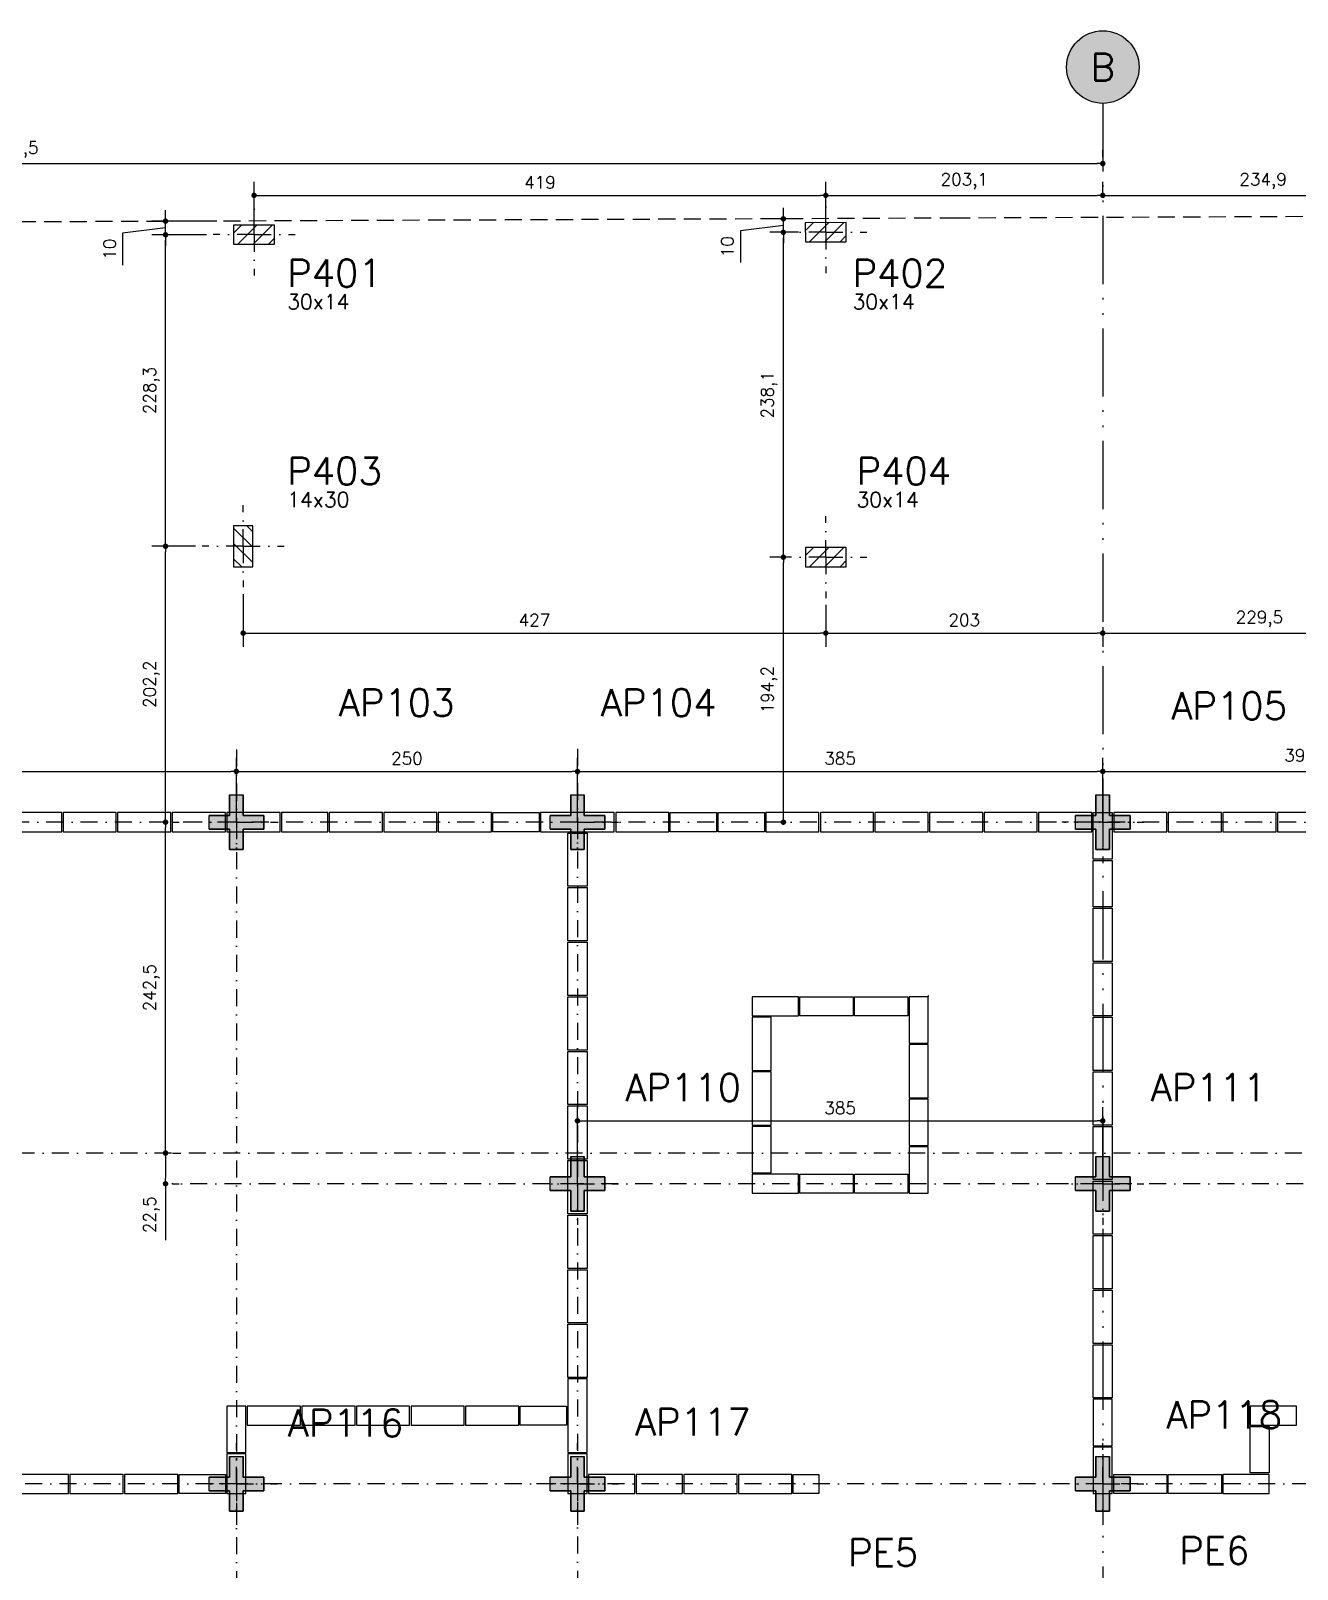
# Model space of a CAD drawing. Extents: x -17307 to 4579, y -20183 to -1225.
# Drawn here: x 1681 to 2609, y -19018 to -17891 of the extents above; entities that cross this region are included whole.
import ezdxf
from ezdxf.enums import TextEntityAlignment as Align

# ---------------------------------------------------------------- set-up
doc = ezdxf.new("R2010")
doc.units = 0
doc.header["$LTSCALE"] = 25
for name, pattern in [('DASHDOT', [1, 0.5, -0.25, 0, -0.25]), ('DASHED2', [0.375, 0.25, -0.125]), ('ESTILO_TQS_0004', [3.3, 2, -0.4, 0.05, -0.4, 0.05, -0.4])]:
    doc.linetypes.add(name, pattern=pattern)
for name, color, linetype in [('72', 7, 'Continuous'), ('ap', 2, 'Continuous'), ('COTA', 1, 'Continuous'), ('EIXO_AUXILIAR', 7, 'DASHDOT'), ('EIXOS', 1, 'ESTILO_TQS_0004'), ('H3', 253, 'Continuous'), ('H4', 254, 'Continuous'), ('IND-EIXOS', 2, 'Continuous'), ('P-D', 2, 'Continuous'), ('P-N', 5, 'Continuous'), ('PENA_6', 6, 'Continuous'), ('PIL-N', 4, 'Continuous'), ('PROJ', 252, 'Continuous'), ('TERRENO', 1, 'DASHED2'), ('TEXT-EIXOS', 3, 'Continuous'), ('VIGA', 3, 'Continuous')]:
    doc.layers.add(name, color=color, linetype=linetype)
doc.styles.add('COTA', font='romans.shx')
doc.styles.get("Standard").update_dxf_attribs({"font": 'romans.shx'})
doc.dimstyles.new('forma', dxfattribs={"dimscale": 5, "dimtxt": 1.8, "dimasz": 0.8, "dimexe": 2, "dimexo": 1, "dimgap": 1, "dimtad": 1, "dimdec": 1, "dimzin": 9, "dimtxsty": 'COTA', "dimblk1": 'DOT', "dimblk2": 'DOT', "dimsah": 1, "dimcen": 0, "dimdle": 1, "dimclrd": 256, "dimclre": 256, "dimclrt": 2, "dimadec": 0, "dimazin": 0, "dimtfac": 1, "dimtdec": 0, "dimtmove": 0, "dimatfit": 3, "dimfxl": 1, "dimtolj": 1, "dimtzin": 0, "dimarcsym": 0})

# ---------------------------------------------------------------- blocks, each defined once
blk = doc.blocks.new('A$C0e0013c1')
at = {"layer": 'H3'}
blk.add_hatch(color=256, dxfattribs=at).paths.add_polyline_path([(0.2, 0.8), (-0.2, 0.8), (-0.2, 0.2), (-0.8, 0.2), (-0.8, -0.2), (-0.2, -0.2), (-0.2, -0.8), (0.2, -0.8), (0.2, -0.2), (0.8, -0.2), (0.8, 0.2), (0.2, 0.2)])
blk.add_point((0, 0))
at = {"layer": 'ap'}
for p, q in [((-0.2, 0.8), (-0.2, 0.2)), ((-0.2, 0.2), (-0.2, 0.8)), ((-0.2, 0.8), (0.2, 0.8)), ((0.2, 0.2), (0.2, 0.8)), ((0.2, 0.8), (0.2, 0.2)), ((-0.2, 0.2), (-0.8, 0.2)), ((-0.8, 0.2), (-0.2, 0.2)), ((-0.8, -0.2), (-0.8, 0.2)), ((0.8, 0.2), (0.2, 0.2)), ((0.2, 0.2), (0.8, 0.2)), ((0.8, -0.2), (0.8, 0.2)), ((0.8, 0.2), (0.8, -0.2)), ((-0.8, -0.2), (-0.2, -0.2)), ((-0.2, -0.2), (-0.8, -0.2)), ((-0.2, -0.2), (-0.2, -0.8)), ((-0.2, -0.8), (-0.2, -0.2)), ((0.2, -0.8), (0.2, -0.2)), ((0.2, -0.2), (0.8, -0.2)), ((0.8, -0.2), (0.2, -0.2)), ((0.2, -0.2), (0.2, -0.8)), ((-0.2, -0.8), (0.2, -0.8)), ((0.2, -0.8), (-0.2, -0.8))]:
    blk.add_line(p, q, dxfattribs=at)
blk = doc.blocks.new('_ANGPRI')
blk.add_blockref('A$C0e0013c1', (0, 0))
blk = doc.blocks.new('_Dot')
at = {"color": 0, "linetype": 'ByBlock', "lineweight": -2}
blk.add_line((-0.5, 0), (-1, 0), dxfattribs=at)
at = {"color": 0, "linetype": 'ByBlock', "const_width": 0.5}
blk.add_lwpolyline([(-0.25, 0, 1), (0.25, 0, 1)], format="xyb", close=True, dxfattribs=at)
blk = doc.blocks.new('*D99')
at = {"layer": 'COTA', "lineweight": -2, "transparency": 16777216}
for p, q in [((1474, -18435.8), (1474, -18423.6)), ((1831.5, -18465.8), (1831.5, -18423.6)), ((1478, -18433.6), (1827.5, -18433.6))]:
    blk.add_line(p, q, dxfattribs=at)
at = {"layer": 'Defpoints', "color": 0, "transparency": 16777216}
for p in [(1831.5, -18433.6), (1474, -18440.8), (1831.5, -18470.8)]:
    blk.add_point(p, dxfattribs=at)
at = {"layer": 'COTA', "lineweight": -2, "transparency": 16777216, "xscale": 4, "yscale": 4, "zscale": 4, "rotation": 180}
blk.add_blockref('_Dot', (1474, -18433.6), dxfattribs=at)
at = {"layer": 'COTA', "lineweight": -2, "transparency": 16777216, "xscale": 4, "yscale": 4, "zscale": 4}
blk.add_blockref('_Dot', (1831.5, -18433.6), dxfattribs=at)
at = {"layer": 'COTA', "color": 2, "transparency": 16777216, "insert": (1652.8, -18423.2), "char_height": 9, "attachment_point": 5, "style": 'COTA'}
blk.add_mtext('\\A1;357,5 ', dxfattribs=at)
blk = doc.blocks.new('*D100')
at = {"layer": 'COTA', "lineweight": -2, "transparency": 16777216}
for p, q in [((1831.5, -18465.8), (1831.5, -18423.6)), ((2081.5, -18465.8), (2081.5, -18423.6)), ((1835.5, -18433.6), (2077.5, -18433.6))]:
    blk.add_line(p, q, dxfattribs=at)
at = {"layer": 'Defpoints', "color": 0, "transparency": 16777216}
for p in [(2081.5, -18433.6), (1831.5, -18470.8), (2081.5, -18470.8)]:
    blk.add_point(p, dxfattribs=at)
at = {"layer": 'COTA', "lineweight": -2, "transparency": 16777216, "xscale": 4, "yscale": 4, "zscale": 4, "rotation": 180}
blk.add_blockref('_Dot', (1831.5, -18433.6), dxfattribs=at)
at = {"layer": 'COTA', "lineweight": -2, "transparency": 16777216, "xscale": 4, "yscale": 4, "zscale": 4}
blk.add_blockref('_Dot', (2081.5, -18433.6), dxfattribs=at)
at = {"layer": 'COTA', "color": 2, "transparency": 16777216, "insert": (1956.5, -18424.1), "char_height": 9, "attachment_point": 5, "style": 'COTA'}
blk.add_mtext('\\A1;250 ', dxfattribs=at)
blk = doc.blocks.new('*D9')
at = {"layer": 'COTA', "lineweight": -2, "transparency": 16777216}
for p, q in [((2081.5, -18465.8), (2081.5, -18423.6)), ((2466.5, -18465.8), (2466.5, -18423.6)), ((2085.5, -18433.6), (2462.5, -18433.6))]:
    blk.add_line(p, q, dxfattribs=at)
at = {"layer": 'Defpoints', "color": 0, "transparency": 16777216}
for p in [(2466.5, -18433.6), (2081.5, -18470.8), (2466.5, -18470.8)]:
    blk.add_point(p, dxfattribs=at)
at = {"layer": 'COTA', "lineweight": -2, "transparency": 16777216, "xscale": 4, "yscale": 4, "zscale": 4, "rotation": 180}
blk.add_blockref('_Dot', (2081.5, -18433.6), dxfattribs=at)
at = {"layer": 'COTA', "lineweight": -2, "transparency": 16777216, "xscale": 4, "yscale": 4, "zscale": 4}
blk.add_blockref('_Dot', (2466.5, -18433.6), dxfattribs=at)
at = {"layer": 'COTA', "color": 2, "transparency": 16777216, "insert": (2274, -18424.1), "char_height": 9, "attachment_point": 5, "style": 'COTA'}
blk.add_mtext('\\A1;385 ', dxfattribs=at)
blk = doc.blocks.new('*D10')
at = {"layer": 'COTA', "lineweight": -2, "transparency": 16777216}
for p, q in [((2466.5, -18465.8), (2466.5, -18423.6)), ((2864, -18465.8), (2864, -18423.6)), ((2470.5, -18433.6), (2860, -18433.6))]:
    blk.add_line(p, q, dxfattribs=at)
at = {"layer": 'Defpoints', "color": 0, "transparency": 16777216}
for p in [(2864, -18433.6), (2466.5, -18470.8), (2864, -18470.8)]:
    blk.add_point(p, dxfattribs=at)
at = {"layer": 'COTA', "lineweight": -2, "transparency": 16777216, "xscale": 4, "yscale": 4, "zscale": 4, "rotation": 180}
blk.add_blockref('_Dot', (2466.5, -18433.6), dxfattribs=at)
at = {"layer": 'COTA', "lineweight": -2, "transparency": 16777216, "xscale": 4, "yscale": 4, "zscale": 4}
blk.add_blockref('_Dot', (2864, -18433.6), dxfattribs=at)
at = {"layer": 'COTA', "color": 2, "transparency": 16777216, "insert": (2616.9, -18423.2), "char_height": 9, "attachment_point": 5, "style": 'COTA'}
blk.add_mtext('\\A1;397,5 ', dxfattribs=at)
blk = doc.blocks.new('*D55')
at = {"layer": 'COTA', "lineweight": -2, "transparency": 16777216}
for p, q in [((1779.6, -18717.3), (1779.6, -18731.8)), ((1784.6, -18713.3), (1789.6, -18713.3)), ((1779.6, -18735.8), (1779.6, -18777.2)), ((1784.6, -18735.8), (1789.6, -18735.8))]:
    blk.add_line(p, q, dxfattribs=at)
at = {"layer": 'Defpoints', "color": 0, "transparency": 16777216}
for p in [(1779.6, -18713.3), (1779.6, -18735.8), (1779.6, -18735.8)]:
    blk.add_point(p, dxfattribs=at)
at = {"layer": 'COTA', "lineweight": -2, "transparency": 16777216, "xscale": 4, "yscale": 4, "zscale": 4}
for p, rotation in [((1779.6, -18713.3), 90), ((1779.6, -18735.8), 270)]:
    blk.add_blockref('_Dot', p, dxfattribs=dict(at, rotation=rotation))
at = {"layer": 'COTA', "color": 2, "transparency": 16777216, "insert": (1769.3, -18758.5), "char_height": 9, "attachment_point": 5, "rotation": 90, "style": 'COTA'}
blk.add_mtext('\\A1;22,5 ', dxfattribs=at)
blk = doc.blocks.new('*D56')
at = {"layer": 'COTA', "lineweight": -2, "transparency": 16777216}
for p, q in [((2081.5, -18730.8), (2081.5, -18679.7)), ((2466.5, -18730.8), (2466.5, -18679.7)), ((2085.5, -18689.7), (2462.5, -18689.7))]:
    blk.add_line(p, q, dxfattribs=at)
at = {"layer": 'Defpoints', "color": 0, "transparency": 16777216}
for p in [(2466.5, -18689.7), (2081.5, -18735.8), (2466.5, -18735.8)]:
    blk.add_point(p, dxfattribs=at)
at = {"layer": 'COTA', "lineweight": -2, "transparency": 16777216, "xscale": 4, "yscale": 4, "zscale": 4, "rotation": 180}
blk.add_blockref('_Dot', (2081.5, -18689.7), dxfattribs=at)
at = {"layer": 'COTA', "lineweight": -2, "transparency": 16777216, "xscale": 4, "yscale": 4, "zscale": 4}
blk.add_blockref('_Dot', (2466.5, -18689.7), dxfattribs=at)
at = {"layer": 'COTA', "color": 2, "transparency": 16777216, "insert": (2274, -18680.2), "char_height": 9, "attachment_point": 5, "style": 'COTA'}
blk.add_mtext('\\A1;385 ', dxfattribs=at)
blk = doc.blocks.new('*D77')
at = {"layer": 'COTA', "lineweight": -2, "transparency": 16777216}
for p, q in [((1779.6, -18709.3), (1779.6, -18474.8)), ((1784.6, -18470.8), (1789.6, -18470.8)), ((1784.6, -18713.3), (1789.6, -18713.3))]:
    blk.add_line(p, q, dxfattribs=at)
at = {"layer": 'Defpoints', "color": 0, "transparency": 16777216}
for p in [(1779.6, -18470.8), (1779.6, -18470.8), (1779.6, -18713.3)]:
    blk.add_point(p, dxfattribs=at)
at = {"layer": 'COTA', "lineweight": -2, "transparency": 16777216, "xscale": 4, "yscale": 4, "zscale": 4}
for p, rotation in [((1779.6, -18470.8), 90), ((1779.6, -18713.3), 270)]:
    blk.add_blockref('_Dot', p, dxfattribs=dict(at, rotation=rotation))
at = {"layer": 'COTA', "color": 2, "transparency": 16777216, "insert": (1769.3, -18592.1), "char_height": 9, "attachment_point": 5, "rotation": 90, "style": 'COTA'}
blk.add_mtext('\\A1;242,5 ', dxfattribs=at)
blk = doc.blocks.new('A$C8190ba7d')
at = {"layer": 'PROJ'}
blk.add_line((2331.1, -818.4), (2331.1, -819.4), dxfattribs=at)
for points in [[(1657.1, -698.4), (1696.1, -698.4), (1696.1, -684.4), (1657.1, -684.4), (1657.1, -698.4)], [(1697.1, -698.4), (1736.1, -698.4), (1736.1, -684.4), (1697.1, -684.4), (1697.1, -698.4)], [(1737.1, -698.4), (1776.1, -698.4), (1776.1, -684.4), (1737.1, -684.4), (1737.1, -698.4)], [(1777.1, -698.4), (1816.1, -698.4), (1816.1, -684.4), (1777.1, -684.4), (1777.1, -698.4)], [(1817.1, -698.4), (1856.1, -698.4), (1856.1, -684.4), (1817.1, -684.4), (1817.1, -698.4)], [(1857.1, -698.4), (1891.1, -698.4), (1891.1, -684.4), (1857.1, -684.4), (1857.1, -698.4)], [(1892.1, -698.4), (1931.1, -698.4), (1931.1, -684.4), (1892.1, -684.4), (1892.1, -698.4)], [(1932.1, -698.4), (1971.1, -698.4), (1971.1, -684.4), (1932.1, -684.4), (1932.1, -698.4)], [(1972.1, -698.4), (2011.1, -698.4), (2011.1, -684.4), (1972.1, -684.4), (1972.1, -698.4)], [(2046.1, -698.4), (2012.1, -698.4), (2012.1, -684.4), (2046.1, -684.4), (2046.1, -698.4)], [(2101.1, -684.4), (2047.1, -684.4), (2047.1, -698.4), (2101.1, -698.4), (2101.1, -684.4)], [(2102.1, -698.4), (2141.1, -698.4), (2141.1, -684.4), (2102.1, -684.4), (2102.1, -698.4)], [(2176.1, -698.4), (2142.1, -698.4), (2142.1, -684.4), (2176.1, -684.4), (2176.1, -698.4)], [(2211.1, -698.4), (2177.1, -698.4), (2177.1, -684.4), (2211.1, -684.4), (2211.1, -698.4)], [(2212.1, -698.4), (2251.1, -698.4), (2251.1, -684.4), (2212.1, -684.4), (2212.1, -698.4)], [(2252.1, -698.4), (2291.1, -698.4), (2291.1, -684.4), (2252.1, -684.4), (2252.1, -698.4)], [(2292.1, -698.4), (2331.1, -698.4), (2331.1, -684.4), (2292.1, -684.4), (2292.1, -698.4)], [(2332.1, -698.4), (2371.1, -698.4), (2371.1, -684.4), (2332.1, -684.4), (2332.1, -698.4)], [(2372.1, -698.4), (2411.1, -698.4), (2411.1, -684.4), (2372.1, -684.4), (2372.1, -698.4)], [(2412.1, -698.4), (2451.1, -698.4), (2451.1, -684.4), (2412.1, -684.4), (2412.1, -698.4)], [(2466.1, -684.4), (2466.1, -718.4), (2452.1, -718.4), (2452.1, -684.4), (2466.1, -684.4)], [(2467.1, -698.4), (2506.1, -698.4), (2506.1, -684.4), (2467.1, -684.4), (2467.1, -698.4)], [(2507.1, -698.4), (2546.1, -698.4), (2546.1, -684.4), (2507.1, -684.4), (2507.1, -698.4)], [(2547.1, -698.4), (2586.1, -698.4), (2586.1, -684.4), (2547.1, -684.4), (2547.1, -698.4)], [(2587.1, -698.4), (2626.1, -698.4), (2626.1, -684.4), (2587.1, -684.4), (2587.1, -698.4)], [(2067.1, -738.4), (2067.1, -699.4), (2081.1, -699.4), (2081.1, -738.4), (2067.1, -738.4)], [(2466.1, -719.4), (2466.1, -753.4), (2452.1, -753.4), (2452.1, -719.4), (2466.1, -719.4)], [(2067.1, -778.4), (2067.1, -739.4), (2081.1, -739.4), (2081.1, -778.4), (2067.1, -778.4)], [(2452.1, -793.4), (2452.1, -754.4), (2466.1, -754.4), (2466.1, -793.4), (2452.1, -793.4)], [(2067.1, -818.4), (2067.1, -779.4), (2081.1, -779.4), (2081.1, -818.4), (2067.1, -818.4)], [(2452.1, -833.4), (2452.1, -794.4), (2466.1, -794.4), (2466.1, -833.4), (2452.1, -833.4)], [(2067.1, -858.4), (2067.1, -819.4), (2081.1, -819.4), (2081.1, -858.4), (2067.1, -858.4)], [(2202.1, -833.4), (2236.1, -833.4), (2236.1, -819.4), (2202.1, -819.4), (2202.1, -833.4)], [(2237.1, -819.4), (2276.1, -819.4), (2276.1, -833.4), (2237.1, -833.4), (2237.1, -819.4)], [(2277.1, -819.4), (2316.1, -819.4), (2316.1, -833.4), (2277.1, -833.4), (2277.1, -819.4)], [(2317.1, -819.4), (2317.1, -853.4), (2331.1, -853.4), (2331.1, -819.4), (2317.1, -819.4)], [(2216.1, -873.4), (2216.1, -834.4), (2202.1, -834.4), (2202.1, -873.4), (2216.1, -873.4)], [(2452.1, -873.4), (2452.1, -834.4), (2466.1, -834.4), (2466.1, -873.4), (2452.1, -873.4)], [(2331.1, -893.4), (2331.1, -854.4), (2317.1, -854.4), (2317.1, -893.4), (2331.1, -893.4)], [(2067.1, -898.4), (2067.1, -859.4), (2081.1, -859.4), (2081.1, -898.4), (2067.1, -898.4)], [(2216.1, -913.4), (2216.1, -874.4), (2202.1, -874.4), (2202.1, -913.4), (2216.1, -913.4)], [(2452.1, -913.4), (2452.1, -874.4), (2466.1, -874.4), (2466.1, -913.4), (2452.1, -913.4)], [(2067.1, -938.4), (2067.1, -899.4), (2081.1, -899.4), (2081.1, -938.4), (2067.1, -938.4)], [(2331.1, -928.4), (2331.1, -894.4), (2317.1, -894.4), (2317.1, -928.4), (2331.1, -928.4)], [(2202.1, -914.4), (2202.1, -948.4), (2216.1, -948.4), (2216.1, -914.4), (2202.1, -914.4)], [(2452.1, -953.4), (2452.1, -914.4), (2466.1, -914.4), (2466.1, -953.4), (2452.1, -953.4)], [(2331.1, -963.4), (2331.1, -929.4), (2317.1, -929.4), (2317.1, -963.4), (2331.1, -963.4)], [(2067.1, -978.4), (2067.1, -939.4), (2081.1, -939.4), (2081.1, -978.4), (2067.1, -978.4)], [(2202.1, -963.4), (2236.1, -963.4), (2236.1, -949.4), (2202.1, -949.4), (2202.1, -963.4)], [(2237.1, -949.4), (2276.1, -949.4), (2276.1, -963.4), (2237.1, -963.4), (2237.1, -949.4)], [(2277.1, -949.4), (2316.1, -949.4), (2316.1, -963.4), (2277.1, -963.4), (2277.1, -949.4)], [(2452.1, -993.4), (2452.1, -954.4), (2466.1, -954.4), (2466.1, -993.4), (2452.1, -993.4)], [(2067.1, -1018.4), (2067.1, -979.4), (2081.1, -979.4), (2081.1, -1018.4), (2067.1, -1018.4)], [(2452.1, -1033.4), (2452.1, -994.4), (2466.1, -994.4), (2466.1, -1033.4), (2452.1, -1033.4)], [(2067.1, -1058.4), (2067.1, -1019.4), (2081.1, -1019.4), (2081.1, -1058.4), (2067.1, -1058.4)], [(2452.1, -1073.4), (2452.1, -1034.4), (2466.1, -1034.4), (2466.1, -1073.4), (2452.1, -1073.4)], [(2067.1, -1098.4), (2067.1, -1059.4), (2081.1, -1059.4), (2081.1, -1098.4), (2067.1, -1098.4)], [(2452.1, -1113.4), (2452.1, -1074.4), (2466.1, -1074.4), (2466.1, -1113.4), (2452.1, -1113.4)], [(2067.1, -1099.4), (2067.1, -1153.4), (2081.1, -1153.4), (2081.1, -1099.4), (2067.1, -1099.4)], [(2466.1, -1148.4), (2466.1, -1114.4), (2452.1, -1114.4), (2452.1, -1148.4), (2466.1, -1148.4)], [(1817.1, -1119.4), (1817.1, -1153.4), (1831.1, -1153.4), (1831.1, -1119.4), (1817.1, -1119.4)], [(1871.1, -1119.4), (1832.1, -1119.4), (1832.1, -1133.4), (1871.1, -1133.4), (1871.1, -1119.4)], [(1911.1, -1119.4), (1872.1, -1119.4), (1872.1, -1133.4), (1911.1, -1133.4), (1911.1, -1119.4)], [(1951.1, -1119.4), (1912.1, -1119.4), (1912.1, -1133.4), (1951.1, -1133.4), (1951.1, -1119.4)], [(1991.1, -1119.4), (1952.1, -1119.4), (1952.1, -1133.4), (1991.1, -1133.4), (1991.1, -1119.4)], [(2031.1, -1119.4), (1992.1, -1119.4), (1992.1, -1133.4), (2031.1, -1133.4), (2031.1, -1119.4)], [(2032.1, -1119.4), (2066.1, -1119.4), (2066.1, -1133.4), (2032.1, -1133.4), (2032.1, -1119.4)], [(2567.1, -1133.4), (2601.1, -1133.4), (2601.1, -1119.4), (2567.1, -1119.4), (2567.1, -1133.4)], [(2567.1, -1168.4), (2567.1, -1134.4), (2581.1, -1134.4), (2581.1, -1168.4), (2567.1, -1168.4)], [(2466.1, -1183.4), (2466.1, -1149.4), (2452.1, -1149.4), (2452.1, -1183.4), (2466.1, -1183.4)], [(1817.1, -1154.4), (1817.1, -1183.4), (1831.1, -1183.4), (1831.1, -1154.4), (1817.1, -1154.4)], [(2067.1, -1154.4), (2067.1, -1183.4), (2081.1, -1183.4), (2081.1, -1154.4), (2067.1, -1154.4)], [(1701.1, -1169.4), (1662.1, -1169.4), (1662.1, -1183.4), (1701.1, -1183.4), (1701.1, -1169.4)], [(1741.1, -1169.4), (1702.1, -1169.4), (1702.1, -1183.4), (1741.1, -1183.4), (1741.1, -1169.4)], [(1781.1, -1169.4), (1742.1, -1169.4), (1742.1, -1183.4), (1781.1, -1183.4), (1781.1, -1169.4)], [(1782.1, -1169.4), (1816.1, -1169.4), (1816.1, -1183.4), (1782.1, -1183.4), (1782.1, -1169.4)], [(2116.1, -1169.4), (2082.1, -1169.4), (2082.1, -1183.4), (2116.1, -1183.4), (2116.1, -1169.4)], [(2151.1, -1169.4), (2117.1, -1169.4), (2117.1, -1183.4), (2151.1, -1183.4), (2151.1, -1169.4)], [(2191.1, -1169.4), (2152.1, -1169.4), (2152.1, -1183.4), (2191.1, -1183.4), (2191.1, -1169.4)], [(2231.1, -1169.4), (2192.1, -1169.4), (2192.1, -1183.4), (2231.1, -1183.4), (2231.1, -1169.4)], [(2232.1, -1169.4), (2251.1, -1169.4), (2251.1, -1183.4), (2232.1, -1183.4), (2232.1, -1169.4)], [(2467.1, -1169.4), (2506.1, -1169.4), (2506.1, -1183.4), (2467.1, -1183.4), (2467.1, -1169.4)], [(2507.1, -1169.4), (2546.1, -1169.4), (2546.1, -1183.4), (2507.1, -1183.4), (2507.1, -1169.4)], [(2581.1, -1169.4), (2547.1, -1169.4), (2547.1, -1183.4), (2581.1, -1183.4), (2581.1, -1169.4)]]:
    blk.add_lwpolyline(points, dxfattribs=at)
blk = doc.blocks.new('*D105')
at = {"layer": 'COTA', "lineweight": -2, "transparency": 16777216}
for p, q in [((864, -18015.3), (864, -17978.1)), ((2466.5, -17983.1), (2466.5, -17978.1)), ((868, -17988.1), (2462.5, -17988.1))]:
    blk.add_line(p, q, dxfattribs=at)
at = {"layer": 'Defpoints', "color": 0, "transparency": 16777216}
for p in [(2466.5, -17988.1), (2466.5, -17988.1), (864, -18020.3)]:
    blk.add_point(p, dxfattribs=at)
at = {"layer": 'COTA', "lineweight": -2, "transparency": 16777216, "xscale": 4, "yscale": 4, "zscale": 4, "rotation": 180}
blk.add_blockref('_Dot', (864, -17988.1), dxfattribs=at)
at = {"layer": 'COTA', "lineweight": -2, "transparency": 16777216, "xscale": 4, "yscale": 4, "zscale": 4}
blk.add_blockref('_Dot', (2466.5, -17988.1), dxfattribs=at)
at = {"layer": 'COTA', "color": 2, "transparency": 16777216, "insert": (1665.3, -17977.8), "char_height": 9, "attachment_point": 5, "style": 'COTA'}
blk.add_mtext('\\A1;1602,5 ', dxfattribs=at)
blk = doc.blocks.new('*D110')
at = {"layer": 'COTA', "lineweight": -2, "transparency": 16777216}
for p, q in [((1801.5, -18268.6), (1769.6, -18268.6)), ((1779.6, -18466.8), (1779.6, -18272.6)), ((1784.6, -18470.8), (1789.6, -18470.8))]:
    blk.add_line(p, q, dxfattribs=at)
at = {"layer": 'Defpoints', "color": 0, "transparency": 16777216}
for p in [(1779.6, -18268.6), (1806.5, -18268.6), (1779.6, -18470.8)]:
    blk.add_point(p, dxfattribs=at)
at = {"layer": 'COTA', "lineweight": -2, "transparency": 16777216, "xscale": 4, "yscale": 4, "zscale": 4}
for p, rotation in [((1779.6, -18268.6), 90), ((1779.6, -18470.8), 270)]:
    blk.add_blockref('_Dot', p, dxfattribs=dict(at, rotation=rotation))
at = {"layer": 'COTA', "color": 2, "transparency": 16777216, "insert": (1769.3, -18369.7), "char_height": 9, "attachment_point": 5, "rotation": 90, "style": 'COTA'}
blk.add_mtext('\\A1;202,2 ', dxfattribs=at)
blk = doc.blocks.new('*D111')
at = {"layer": 'COTA', "lineweight": -2, "transparency": 16777216}
for p, q in [((1809.7, -18040.3), (1769.6, -18040.3)), ((1779.6, -18264.6), (1779.6, -18044.3)), ((1801.5, -18268.6), (1769.6, -18268.6))]:
    blk.add_line(p, q, dxfattribs=at)
at = {"layer": 'Defpoints', "color": 0, "transparency": 16777216}
for p in [(1779.6, -18040.3), (1814.7, -18040.3), (1806.5, -18268.6)]:
    blk.add_point(p, dxfattribs=at)
at = {"layer": 'COTA', "lineweight": -2, "transparency": 16777216, "xscale": 4, "yscale": 4, "zscale": 4}
for p, rotation in [((1779.6, -18040.3), 90), ((1779.6, -18268.6), 270)]:
    blk.add_blockref('_Dot', p, dxfattribs=dict(at, rotation=rotation))
at = {"layer": 'COTA', "color": 2, "transparency": 16777216, "insert": (1769.3, -18154.4), "char_height": 9, "attachment_point": 5, "rotation": 90, "style": 'COTA'}
blk.add_mtext('\\A1;228,3 ', dxfattribs=at)
blk = doc.blocks.new('*D112')
at = {"layer": 'COTA', "lineweight": -2, "transparency": 16777216}
for p, q in [((1844.5, -18028.2), (1844.5, -18001.4)), ((2263.5, -18026.5), (2263.5, -18001.4)), ((1848.5, -18011.4), (2259.5, -18011.4))]:
    blk.add_line(p, q, dxfattribs=at)
at = {"layer": 'Defpoints', "color": 0, "transparency": 16777216}
for p in [(2263.5, -18011.4), (1844.5, -18033.2), (2263.5, -18031.5)]:
    blk.add_point(p, dxfattribs=at)
at = {"layer": 'COTA', "lineweight": -2, "transparency": 16777216, "xscale": 4, "yscale": 4, "zscale": 4, "rotation": 180}
blk.add_blockref('_Dot', (1844.5, -18011.4), dxfattribs=at)
at = {"layer": 'COTA', "lineweight": -2, "transparency": 16777216, "xscale": 4, "yscale": 4, "zscale": 4}
blk.add_blockref('_Dot', (2263.5, -18011.4), dxfattribs=at)
at = {"layer": 'COTA', "color": 2, "transparency": 16777216, "insert": (2054, -18001.9), "char_height": 9, "attachment_point": 5, "style": 'COTA'}
blk.add_mtext('\\A1;419 ', dxfattribs=at)
blk = doc.blocks.new('*D113')
at = {"layer": 'COTA', "lineweight": -2, "transparency": 16777216}
for p, q in [((2263.5, -18026.5), (2263.5, -18001.4)), ((2466.5, -18011.5), (2466.5, -18001.4)), ((2267.5, -18011.4), (2462.5, -18011.4))]:
    blk.add_line(p, q, dxfattribs=at)
at = {"layer": 'Defpoints', "color": 0, "transparency": 16777216}
for p in [(2466.5, -18011.4), (2466.5, -18016.5), (2263.5, -18031.5)]:
    blk.add_point(p, dxfattribs=at)
at = {"layer": 'COTA', "lineweight": -2, "transparency": 16777216, "xscale": 4, "yscale": 4, "zscale": 4, "rotation": 180}
blk.add_blockref('_Dot', (2263.5, -18011.4), dxfattribs=at)
at = {"layer": 'COTA', "lineweight": -2, "transparency": 16777216, "xscale": 4, "yscale": 4, "zscale": 4}
blk.add_blockref('_Dot', (2466.5, -18011.4), dxfattribs=at)
at = {"layer": 'COTA', "color": 2, "transparency": 16777216, "insert": (2365, -18001), "char_height": 9, "attachment_point": 5, "style": 'COTA'}
blk.add_mtext('\\A1;203,1 ', dxfattribs=at)
blk = doc.blocks.new('*D114')
at = {"layer": 'COTA', "lineweight": -2, "transparency": 16777216}
for p, q in [((2466.5, -18011.5), (2466.5, -18001.4)), ((2701.5, -18024.6), (2701.5, -18001.4)), ((2470.5, -18011.4), (2697.5, -18011.4))]:
    blk.add_line(p, q, dxfattribs=at)
at = {"layer": 'Defpoints', "color": 0, "transparency": 16777216}
for p in [(2466.5, -18016.5), (2701.5, -18011.4), (2701.5, -18029.6)]:
    blk.add_point(p, dxfattribs=at)
at = {"layer": 'COTA', "lineweight": -2, "transparency": 16777216, "xscale": 4, "yscale": 4, "zscale": 4, "rotation": 180}
blk.add_blockref('_Dot', (2466.5, -18011.4), dxfattribs=at)
at = {"layer": 'COTA', "lineweight": -2, "transparency": 16777216, "xscale": 4, "yscale": 4, "zscale": 4}
blk.add_blockref('_Dot', (2701.5, -18011.4), dxfattribs=at)
at = {"layer": 'COTA', "color": 2, "transparency": 16777216, "insert": (2584, -18001), "char_height": 9, "attachment_point": 5, "style": 'COTA'}
blk.add_mtext('\\A1;234,9 ', dxfattribs=at)
blk = doc.blocks.new('*D117')
at = {"layer": 'COTA', "lineweight": -2, "transparency": 16777216}
for p, q in [((2232.8, -18276.6), (2222.4, -18276.6)), ((2232.4, -18466.8), (2232.4, -18280.6)), ((2234.4, -18470.8), (2222.4, -18470.8))]:
    blk.add_line(p, q, dxfattribs=at)
at = {"layer": 'Defpoints', "color": 0, "transparency": 16777216}
for p in [(2232.4, -18276.6), (2237.8, -18276.6), (2239.4, -18470.8)]:
    blk.add_point(p, dxfattribs=at)
at = {"layer": 'COTA', "lineweight": -2, "transparency": 16777216, "xscale": 4, "yscale": 4, "zscale": 4}
for p, rotation in [((2232.4, -18276.6), 90), ((2232.4, -18470.8), 270)]:
    blk.add_blockref('_Dot', p, dxfattribs=dict(at, rotation=rotation))
at = {"layer": 'COTA', "color": 2, "transparency": 16777216, "insert": (2222.1, -18373.7), "char_height": 9, "attachment_point": 5, "rotation": 90, "style": 'COTA'}
blk.add_mtext('\\A1;194,2 ', dxfattribs=at)
blk = doc.blocks.new('*D118')
at = {"layer": 'COTA', "lineweight": -2, "transparency": 16777216}
for p, q in [((2243.5, -18038.5), (2222.4, -18038.5)), ((2232.4, -18272.6), (2232.4, -18042.5)), ((2232.8, -18276.6), (2222.4, -18276.6))]:
    blk.add_line(p, q, dxfattribs=at)
at = {"layer": 'Defpoints', "color": 0, "transparency": 16777216}
for p in [(2232.4, -18038.5), (2248.5, -18038.5), (2237.8, -18276.6)]:
    blk.add_point(p, dxfattribs=at)
at = {"layer": 'COTA', "lineweight": -2, "transparency": 16777216, "xscale": 4, "yscale": 4, "zscale": 4}
for p, rotation in [((2232.4, -18038.5), 90), ((2232.4, -18276.6), 270)]:
    blk.add_blockref('_Dot', p, dxfattribs=dict(at, rotation=rotation))
at = {"layer": 'COTA', "color": 2, "transparency": 16777216, "insert": (2222.1, -18157.6), "char_height": 9, "attachment_point": 5, "rotation": 90, "style": 'COTA'}
blk.add_mtext('\\A1;238,1 ', dxfattribs=at)
blk = doc.blocks.new('*D121')
at = {"layer": 'COTA', "lineweight": -2, "transparency": 16777216}
for p, q in [((1779.6, -18026.3), (1779.6, -18022.3)), ((1779.6, -18035.3), (1748.1, -18039.2)), ((1748.1, -18039.2), (1748.1, -18062.5)), ((1817.1, -18030.3), (1769.6, -18030.3)), ((1809.7, -18040.3), (1769.6, -18040.3)), ((1779.6, -18040.3), (1779.6, -18030.3)), ((1779.6, -18040.3), (1779.6, -18030.3)), ((1779.6, -18044.3), (1779.6, -18048.3))]:
    blk.add_line(p, q, dxfattribs=at)
at = {"layer": 'Defpoints', "color": 0, "transparency": 16777216}
for p in [(1779.6, -18030.3), (1814.7, -18040.3), (1822.1, -18030.3)]:
    blk.add_point(p, dxfattribs=at)
at = {"layer": 'COTA', "lineweight": -2, "transparency": 16777216, "xscale": 4, "yscale": 4, "zscale": 4}
for p, rotation in [((1779.6, -18030.3), 270), ((1779.6, -18040.3), 90)]:
    blk.add_blockref('_Dot', p, dxfattribs=dict(at, rotation=rotation))
at = {"layer": 'COTA', "color": 2, "transparency": 16777216, "insert": (1738.6, -18050.8), "char_height": 9, "attachment_point": 5, "rotation": 90, "style": 'COTA'}
blk.add_mtext('\\A1;10 ', dxfattribs=at)
blk = doc.blocks.new('*D122')
at = {"layer": 'COTA', "lineweight": -2, "transparency": 16777216}
for p, q in [((2236.8, -18028.6), (2222.4, -18028.6)), ((2232.4, -18024.6), (2232.4, -18020.6)), ((2232.4, -18038.5), (2232.4, -18028.6)), ((2232.4, -18038.5), (2232.4, -18028.6)), ((2232.4, -18033.5), (2200.9, -18037.4)), ((2200.9, -18037.4), (2200.9, -18060.7)), ((2243.5, -18038.5), (2222.4, -18038.5)), ((2232.4, -18042.5), (2232.4, -18046.5))]:
    blk.add_line(p, q, dxfattribs=at)
at = {"layer": 'Defpoints', "color": 0, "transparency": 16777216}
for p in [(2232.4, -18028.6), (2241.8, -18028.6), (2248.5, -18038.5)]:
    blk.add_point(p, dxfattribs=at)
at = {"layer": 'COTA', "lineweight": -2, "transparency": 16777216, "xscale": 4, "yscale": 4, "zscale": 4}
for p, rotation in [((2232.4, -18028.6), 270), ((2232.4, -18038.5), 90)]:
    blk.add_blockref('_Dot', p, dxfattribs=dict(at, rotation=rotation))
at = {"layer": 'COTA', "color": 2, "transparency": 16777216, "insert": (2191.4, -18049), "char_height": 9, "attachment_point": 5, "rotation": 90, "style": 'COTA'}
blk.add_mtext('\\A1;10 ', dxfattribs=at)
blk = doc.blocks.new('*D124')
at = {"layer": 'COTA', "lineweight": -2, "transparency": 16777216}
for p, q in [((1836.5, -18303.6), (1836.5, -18342.2)), ((2263.5, -18311.6), (2263.5, -18342.2)), ((1840.5, -18332.2), (2259.5, -18332.2))]:
    blk.add_line(p, q, dxfattribs=at)
at = {"layer": 'Defpoints', "color": 0, "transparency": 16777216}
for p in [(1836.5, -18298.6), (2263.5, -18306.6), (2263.5, -18332.2)]:
    blk.add_point(p, dxfattribs=at)
at = {"layer": 'COTA', "lineweight": -2, "transparency": 16777216, "xscale": 4, "yscale": 4, "zscale": 4, "rotation": 180}
blk.add_blockref('_Dot', (1836.5, -18332.2), dxfattribs=at)
at = {"layer": 'COTA', "lineweight": -2, "transparency": 16777216, "xscale": 4, "yscale": 4, "zscale": 4}
blk.add_blockref('_Dot', (2263.5, -18332.2), dxfattribs=at)
at = {"layer": 'COTA', "color": 2, "transparency": 16777216, "insert": (2050, -18322.7), "char_height": 9, "attachment_point": 5, "style": 'COTA'}
blk.add_mtext('\\A1;427 ', dxfattribs=at)
blk = doc.blocks.new('*D125')
at = {"layer": 'COTA', "lineweight": -2, "transparency": 16777216}
for p, q in [((2263.5, -18311.6), (2263.5, -18342.2)), ((2267.5, -18332.2), (2462.5, -18332.2)), ((2466.5, -18327.9), (2466.5, -18342.2))]:
    blk.add_line(p, q, dxfattribs=at)
at = {"layer": 'Defpoints', "color": 0, "transparency": 16777216}
for p in [(2263.5, -18306.6), (2466.5, -18322.9), (2466.5, -18332.2)]:
    blk.add_point(p, dxfattribs=at)
at = {"layer": 'COTA', "lineweight": -2, "transparency": 16777216, "xscale": 4, "yscale": 4, "zscale": 4, "rotation": 180}
blk.add_blockref('_Dot', (2263.5, -18332.2), dxfattribs=at)
at = {"layer": 'COTA', "lineweight": -2, "transparency": 16777216, "xscale": 4, "yscale": 4, "zscale": 4}
blk.add_blockref('_Dot', (2466.5, -18332.2), dxfattribs=at)
at = {"layer": 'COTA', "color": 2, "transparency": 16777216, "insert": (2365, -18322.7), "char_height": 9, "attachment_point": 5, "style": 'COTA'}
blk.add_mtext('\\A1;203 ', dxfattribs=at)
blk = doc.blocks.new('*D126')
at = {"layer": 'COTA', "lineweight": -2, "transparency": 16777216}
for p, q in [((2696, -18306), (2696, -18342.2)), ((2466.5, -18327.9), (2466.5, -18342.2)), ((2470.5, -18332.2), (2692, -18332.2))]:
    blk.add_line(p, q, dxfattribs=at)
at = {"layer": 'Defpoints', "color": 0, "transparency": 16777216}
for p in [(2696, -18301), (2466.5, -18322.9), (2696, -18332.2)]:
    blk.add_point(p, dxfattribs=at)
at = {"layer": 'COTA', "lineweight": -2, "transparency": 16777216, "xscale": 4, "yscale": 4, "zscale": 4, "rotation": 180}
blk.add_blockref('_Dot', (2466.5, -18332.2), dxfattribs=at)
at = {"layer": 'COTA', "lineweight": -2, "transparency": 16777216, "xscale": 4, "yscale": 4, "zscale": 4}
blk.add_blockref('_Dot', (2696, -18332.2), dxfattribs=at)
at = {"layer": 'COTA', "color": 2, "transparency": 16777216, "insert": (2581.3, -18321.9), "char_height": 9, "attachment_point": 5, "style": 'COTA'}
blk.add_mtext('\\A1;229,5 ', dxfattribs=at)

msp = doc.modelspace()

# ---------------------------------------------------------------- hatches: boundary and pattern name
at = {"layer": 'COTA'}
h = msp.add_hatch(dxfattribs=at)
h.set_pattern_fill('ANSI31', color=256, scale=2.5, angle=0.237169)
h.set_pattern_definition([(45.23717, (669.5945, 4034.365), (-5.635845, 5.589379), [])])
h.paths.add_polyline_path([(1829.522, -18047.262), (1859.522, -18047.138), (1859.464, -18033.138), (1829.464, -18033.262)])
h = msp.add_hatch(dxfattribs=at)
h.set_pattern_fill('ANSI31', color=256, scale=2.5, angle=0.237169)
h.set_pattern_definition([(45.23717, (1088.595, 4036.099), (-5.635845, 5.589379), [])])
h.paths.add_polyline_path([(2248.522, -18045.527), (2278.522, -18045.403), (2278.464, -18031.403), (2248.464, -18031.527)])
h = msp.add_hatch(dxfattribs=at)
h.set_pattern_fill('ANSI31', color=256, scale=2.5, angle=90)
h.set_pattern_definition([(135, (-20242.717, -19352.093), (-5.61266, -5.61266), [])])
h.paths.add_polyline_path([(1843.522, -18283.579), (1843.522, -18253.579), (1829.522, -18253.579), (1829.522, -18283.579)])
h = msp.add_hatch(dxfattribs=at)
h.set_pattern_fill('ANSI31', color=256, scale=2.5)
h.set_pattern_definition([(45, (1180.0085, 3802.659), (-5.61266, 5.61266), [])])
h.paths.add_polyline_path([(2248.522, -18283.579), (2278.522, -18283.579), (2278.522, -18269.579), (2248.522, -18269.579)])
at = {"layer": 'H4'}
h = msp.add_hatch(color=256, dxfattribs=at)
edge = h.paths.add_edge_path()
edge.add_arc((2466.517, -17917.371), 26.589, 0, 360)

# ---------------------------------------------------------------- linework, layer by layer
at = {"layer": 'EIXO_AUXILIAR'}
for p, q in [((1844.493, -18040.2), (1844.493, -18010.2)), ((1844.493, -18040.2), (1844.493, -18010.2)), ((1844.493, -18040.2), (1844.493, -18010.2)), ((2263.493, -18038.465), (2263.493, -18008.465)), ((2263.493, -18038.465), (2263.493, -18008.465)), ((2263.493, -18038.465), (2263.493, -18008.465)), ((1844.493, -18040.2), (1814.493, -18040.2)), ((1844.493, -18040.2), (1814.493, -18040.2)), ((1844.493, -18040.2), (1844.493, -18070.2)), ((1844.493, -18040.2), (1844.493, -18070.2)), ((1844.493, -18040.2), (1874.493, -18040.2)), ((1844.493, -18040.2), (1874.493, -18040.2)), ((2263.493, -18038.465), (2233.493, -18038.465)), ((2263.493, -18038.465), (2233.493, -18038.465)), ((2263.493, -18038.465), (2263.493, -18068.465)), ((2263.493, -18038.465), (2263.493, -18068.465)), ((2263.493, -18038.465), (2293.493, -18038.465)), ((2263.493, -18038.465), (2293.493, -18038.465)), ((1836.522, -18268.579), (1836.522, -18238.579)), ((1836.522, -18268.579), (1836.522, -18238.579)), ((1836.522, -18268.579), (1836.522, -18238.579)), ((2263.522, -18276.579), (2263.522, -18246.579)), ((2263.522, -18276.579), (2263.522, -18246.579)), ((2263.522, -18276.579), (2263.522, -18246.579)), ((1836.522, -18268.579), (1806.522, -18268.579)), ((1836.522, -18268.579), (1806.522, -18268.579)), ((1836.522, -18268.579), (1836.522, -18298.579)), ((1836.522, -18268.579), (1836.522, -18298.579)), ((1836.522, -18268.579), (1866.522, -18268.579)), ((1836.522, -18268.579), (1866.522, -18268.579)), ((2263.522, -18276.579), (2233.522, -18276.579)), ((2263.522, -18276.579), (2233.522, -18276.579)), ((2263.522, -18276.579), (2263.522, -18306.579)), ((2263.522, -18276.579), (2263.522, -18306.579)), ((2263.522, -18276.579), (2293.522, -18276.579)), ((2263.522, -18276.579), (2293.522, -18276.579)), ((1831.517, -18470.826), (1831.517, -18440.826)), ((1831.517, -18470.826), (1831.517, -18440.826)), ((1831.517, -18470.826), (1831.517, -18440.826)), ((2081.517, -18470.826), (2081.517, -18440.826)), ((2081.517, -18470.826), (2081.517, -18440.826)), ((2081.517, -18470.826), (2081.517, -18440.826)), ((2466.517, -18470.826), (2466.517, -18440.826)), ((2466.517, -18470.826), (2466.517, -18440.826)), ((2466.517, -18470.826), (2466.517, -18440.826)), ((1831.517, -18470.826), (1801.517, -18470.826)), ((1831.517, -18470.826), (1801.517, -18470.826)), ((1831.517, -18470.826), (1831.517, -18500.826)), ((1831.517, -18470.826), (1831.517, -18500.826)), ((1831.517, -18470.826), (1861.517, -18470.826)), ((2081.517, -18470.826), (2051.517, -18470.826)), ((2081.517, -18470.826), (2051.517, -18470.826)), ((2081.517, -18470.826), (2081.517, -18500.826)), ((2081.517, -18470.826), (2111.517, -18470.826)), ((2081.517, -18470.826), (2081.517, -18500.826)), ((2081.517, -18470.826), (2111.517, -18470.826)), ((2466.517, -18470.826), (2436.517, -18470.826)), ((2466.517, -18470.826), (2436.517, -18470.826)), ((2466.517, -18470.826), (2466.517, -18500.826)), ((2466.517, -18470.826), (2496.517, -18470.826)), ((2466.517, -18470.826), (2466.517, -18500.826)), ((2466.517, -18470.826), (2496.517, -18470.826)), ((2081.517, -18735.8), (2081.517, -18705.8)), ((2081.517, -18735.8), (2081.517, -18705.8)), ((2081.517, -18735.8), (2081.517, -18705.8)), ((2466.517, -18735.8), (2466.517, -18705.8)), ((2466.517, -18735.8), (2466.517, -18705.8)), ((2466.517, -18735.8), (2466.517, -18705.8)), ((2081.517, -18735.8), (2051.517, -18735.8)), ((2081.517, -18735.8), (2051.517, -18735.8)), ((2081.517, -18735.8), (2081.517, -18765.8)), ((2081.517, -18735.8), (2111.517, -18735.8)), ((2081.517, -18735.8), (2081.517, -18765.8)), ((2081.517, -18735.8), (2111.517, -18735.8)), ((2466.517, -18735.8), (2436.517, -18735.8)), ((2466.517, -18735.8), (2436.517, -18735.8)), ((2466.517, -18735.8), (2466.517, -18765.8)), ((2466.517, -18735.8), (2496.517, -18735.8)), ((2466.517, -18735.8), (2466.517, -18765.8)), ((2466.517, -18735.8), (2496.517, -18735.8)), ((1831.517, -18955.826), (1831.517, -18925.826)), ((1831.517, -18955.826), (1831.517, -18925.826)), ((1831.517, -18955.826), (1831.517, -18925.826)), ((2081.517, -18955.826), (2081.517, -18925.826)), ((2081.517, -18955.826), (2081.517, -18925.826)), ((2081.517, -18955.826), (2081.517, -18925.826)), ((2466.517, -18955.826), (2466.517, -18925.826)), ((2466.517, -18955.826), (2466.517, -18925.826)), ((2466.517, -18955.826), (2466.517, -18925.826)), ((1831.517, -18955.826), (1801.517, -18955.826)), ((1831.517, -18955.826), (1801.517, -18955.826)), ((1831.517, -18955.826), (1831.517, -18985.826)), ((1831.517, -18955.826), (1861.517, -18955.826)), ((1831.517, -18955.826), (1831.517, -18985.826)), ((1831.517, -18955.826), (1861.517, -18955.826)), ((2081.517, -18955.826), (2051.517, -18955.826)), ((2081.517, -18955.826), (2051.517, -18955.826)), ((2081.517, -18955.826), (2081.517, -18985.826)), ((2081.517, -18955.826), (2111.517, -18955.826)), ((2081.517, -18955.826), (2081.517, -18985.826)), ((2081.517, -18955.826), (2111.517, -18955.826)), ((2466.517, -18955.826), (2436.517, -18955.826)), ((2466.517, -18955.826), (2436.517, -18955.826)), ((2466.517, -18955.826), (2466.517, -18985.826)), ((2466.517, -18955.826), (2496.517, -18955.826)), ((2466.517, -18955.826), (2466.517, -18985.826)), ((2466.517, -18955.826), (2496.517, -18955.826))]:
    msp.add_line(p, q, dxfattribs=at)
at = {"layer": 'EIXO_AUXILIAR', "color": 1}
for p, q in [((1831.517, -18417.458), (1831.517, -19682.69)), ((2081.517, -18417.056), (2081.517, -19681.024)), ((3311.124, -18470.826), (552.208, -18470.826)), ((3290.047, -18713.326), (343.246, -18713.326)), ((3215.7, -18735.8), (1784.311, -18735.8)), ((2894.017, -18955.826), (406.595, -18955.826))]:
    msp.add_line(p, q, dxfattribs=at)
at = {"layer": 'EIXOS'}
msp.add_line((2466.517, -17943.902), (2466.517, -20138.35), dxfattribs=at)
at = {"layer": 'IND-EIXOS'}
msp.add_circle((2466.517, -17917.371), 26.589, dxfattribs=at)
at = {"layer": 'P-N', "linetype": 'Continuous'}
for points in [[(1829.522, -18047.262), (1859.522, -18047.138), (1859.464, -18033.138), (1829.464, -18033.262), (1829.522, -18047.262)], [(2248.522, -18045.527), (2278.522, -18045.403), (2278.464, -18031.403), (2248.464, -18031.527), (2248.522, -18045.527)], [(1843.522, -18283.579), (1843.522, -18253.579), (1829.522, -18253.579), (1829.522, -18283.579), (1843.522, -18283.579)], [(2248.522, -18283.579), (2278.522, -18283.579), (2278.522, -18269.579), (2248.522, -18269.579), (2248.522, -18283.579)]]:
    msp.add_lwpolyline(points, dxfattribs=at)
at = {"layer": 'TERRENO', "linetype": 'DASHED2', "ltscale": 2}
msp.add_lwpolyline([(1370.848, -20046.189), (1899.703, -20054.788), (2137.161, -20055.685), (2374.617, -20056.507), (2842.892, -20048.596), (3089.442, -20056.505), (4021.115, -20045.124), (4334.179, -20037.857), (4436.699, -20048.552), (4458.356, -19319.351), (4449.905, -19318.44), (4485.375, -18989.305), (4502.874, -18904.096), (4554.849, -18351.65), (4578.777, -18036.415), (4033.184, -18029.562), (4033.51, -18042.102), (3025.526, -18025.232), (2359.473, -18028.068), (1610.112, -18031.17)], dxfattribs=at)

# ---------------------------------------------------------------- block references
at = {"layer": 'PENA_6'}
msp.add_blockref('A$C8190ba7d', (7.404, -17779.397), dxfattribs=at)
at = {"layer": 'VIGA', "xscale": 25, "yscale": 25}
for p in [(1831.517, -18470.826), (2081.517, -18470.826), (2466.517, -18470.826), (2081.517, -18735.8), (2466.517, -18735.8), (1831.517, -18955.826), (2081.517, -18955.826), (2466.517, -18955.826)]:
    msp.add_blockref('_ANGPRI', p, dxfattribs=at)

# ---------------------------------------------------------------- texts
at = {"layer": '72', "linetype": 'Continuous'}
for s, p in [('AP103', (1906.517, -18393.215)), ('AP104', (2098.595, -18393.215)), ('AP105', (2516.69, -18395.597)), ('AP110', (2116.568, -18675.208)), ('AP111', (2501.568, -18675.208)), ('AP118', (2513.065, -18915.17)), ('AP116', (1869.08, -18921.156)), ('AP117', (2123.573, -18920.407))]:
    msp.add_text(s, height=20, dxfattribs=at).set_placement(p)
at = {"layer": 'P-D', "linetype": 'Continuous'}
for s, p in [('30x14', (1868.723, -18094.861, 0.022)), ('30x14', (2283.049, -18094.861, 0.022)), ('14x30', (1868.723, -18239.915, 0.022)), ('30x14', (2285.966, -18239.915, 0.022))]:
    msp.add_text(s, height=11, dxfattribs=at).set_placement(p)
at = {"layer": 'PIL-N', "linetype": 'Continuous'}
for s, p in [('P401', (1868.723, -18078.361, 0.022)), ('P402', (2283.049, -18078.361, 0.022)), ('P403', (1868.723, -18223.415, 0.022)), ('P404', (2285.966, -18223.415, 0.022)), ('PE5', (2279.754, -19016.05)), ('PE6', (2522.527, -19014.546))]:
    msp.add_text(s, height=20, dxfattribs=at).set_placement(p)
at = {"layer": 'TEXT-EIXOS'}
msp.add_text('B', height=20, dxfattribs=at).set_placement((2466.409, -17917.371), align=Align.MIDDLE_CENTER)

# ---------------------------------------------------------------- dimensions: what is measured, and where the dimension line sits
at = {"layer": 'COTA'}
for base, p1, p2, override, picture, middle in [((2466.517, -17988.144), (864.017, -18020.293), (2466.517, -17988.144), {"dimpost": ' ', "dimtmove": 1}, '*D105', (1665.267, -17977.787)), ((2466.517, -18011.397), (2263.464, -18031.465), (2466.517, -18016.522), {"dimpost": ' ', "dimtmove": 1}, '*D113', (2364.991, -18001.04)), ((2701.451, -18011.397), (2466.517, -18016.522), (2701.451, -18029.612), {"dimpost": ' ', "dimtmove": 1}, '*D114', (2583.984, -18001.04)), ((2263.464, -18011.397), (1844.464, -18033.2), (2263.464, -18031.465), {"dimpost": ' '}, '*D112', (2053.964, -18001.897)), ((2263.522, -18332.226), (1836.522, -18298.579), (2263.522, -18306.579), {"dimpost": ' '}, '*D124', (2050.022, -18322.726)), ((2466.517, -18332.226), (2263.522, -18306.579), (2466.517, -18322.881), {"dimpost": ' ', "dimtmove": 1}, '*D125', (2365.019, -18322.726)), ((2696.022, -18332.226), (2466.517, -18322.881), (2696.022, -18300.981), {"dimpost": ' ', "dimtmove": 1}, '*D126', (2581.269, -18321.869)), ((1831.517, -18433.603), (1474.017, -18440.826), (1831.517, -18470.826), {"dimpost": ' '}, '*D99', (1652.767, -18423.246)), ((2081.517, -18433.603), (1831.517, -18470.826), (2081.517, -18470.826), {"dimpost": ' '}, '*D100', (1956.517, -18424.103)), ((2466.517, -18433.603), (2081.517, -18470.826), (2466.517, -18470.826), {"dimpost": ' '}, '*D9', (2274.017, -18424.103)), ((2466.517, -18689.651), (2081.517, -18735.8), (2466.517, -18735.8), {"dimpost": ' '}, '*D56', (2274.017, -18680.151))]:
    dim = msp.add_linear_dim(base=base, p1=p1, p2=p2, dimstyle='forma', override=override, dxfattribs=at)
    dim.commit()
    dim.dimension.update_dxf_attribs({"geometry": picture, "text_midpoint": middle})
for base, p1, p2, picture, middle in [((1779.636, -18030.292), (1814.711, -18040.262), (1822.075, -18030.292), '*D121', (1748.136, -18044.188)), ((2232.446, -18028.555), (2248.493, -18038.527), (2241.772, -18028.555), '*D122', (2200.946, -18042.406))]:
    dim = msp.add_linear_dim(base=base, p1=p1, p2=p2, angle=90, dimstyle='forma', override={"dimpost": ' ', "dimtmove": 1}, dxfattribs=at)
    dim.commit()
    dim.dimension.update_dxf_attribs({"geometry": picture, "text_midpoint": middle, "dimtype": 128})
for base, p1, p2, override, picture, middle in [((1779.636, -18040.262), (1806.522, -18268.579), (1814.711, -18040.262), {"dimpost": ' ', "dimtmove": 1}, '*D111', (1769.279, -18154.421)), ((2232.446, -18038.527), (2237.801, -18276.579), (2248.493, -18038.527), {"dimpost": ' ', "dimtmove": 1}, '*D118', (2222.089, -18157.553)), ((1779.636, -18268.579), (1779.636, -18470.826), (1806.522, -18268.579), {"dimpost": ' ', "dimtmove": 1}, '*D110', (1769.279, -18369.703)), ((2232.446, -18276.579), (2239.42, -18470.826), (2237.801, -18276.579), {"dimpost": ' '}, '*D117', (2222.089, -18373.703)), ((1779.636, -18470.826), (1779.636, -18713.326), (1779.636, -18470.826), {"dimpost": ' '}, '*D77', (1769.279, -18592.076)), ((1779.636, -18735.8), (1779.636, -18713.326), (1779.636, -18735.8), {"dimpost": ' '}, '*D55', (1769.279, -18758.514))]:
    dim = msp.add_linear_dim(base=base, p1=p1, p2=p2, angle=90, dimstyle='forma', override=override, dxfattribs=at)
    dim.commit()
    dim.dimension.update_dxf_attribs({"geometry": picture, "text_midpoint": middle})
dim = msp.add_linear_dim(base=(2864.017, -18433.603), p1=(2466.517, -18470.826), p2=(2864.017, -18470.826), dimstyle='forma', override={"dimpost": ' '}, dxfattribs=at)
dim.commit()
dim.dimension.update_dxf_attribs({"geometry": '*D10', "text_midpoint": (2616.94, -18433.603), "dimtype": 128})

doc.saveas('drawing.dxf')
